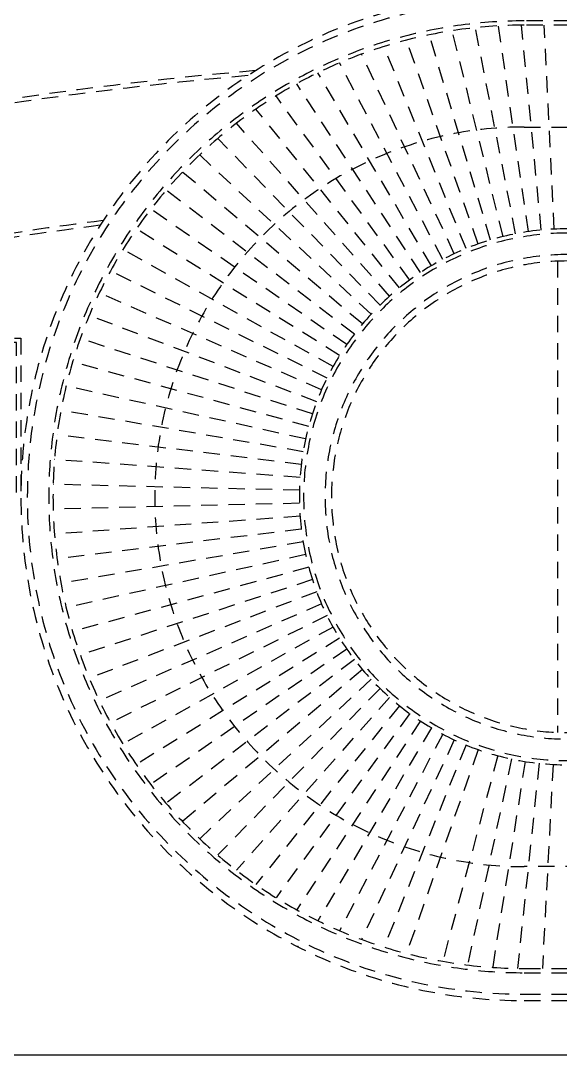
# Model space of a CAD drawing. Header units: millimetres. Extents: x 81033 to 452328, y -17390 to 42241.
# Drawn here: x 386648 to 387141, y -13312 to -12358 of the extents above; entities that cross this region are included whole.
import ezdxf

# ---------------------------------------------------------------- set-up
doc = ezdxf.new("R2010")
doc.units = ezdxf.units.MM
doc.header["$LTSCALE"] = 100
doc.header["$MEASUREMENT"] = 0
doc.header["$PDSIZE"] = -10
doc.linetypes.add('-HID', pattern=[2.5, 1.5, -1])
doc.layers.get('0').update_dxf_attribs({"linetype": 'CONTINUOUS'})
doc.layers.add('ELE9', color=9, linetype='CONTINUOUS')

# ---------------------------------------------------------------- blocks, each defined once
blk = doc.blocks.new('weee')
at = {"layer": 'ELE9', "color": 253, "linetype": '-HID', "ltscale": 0.1}
for p, q in [((-5147.06, 48463.25), (-5147.06, 48954.23)), ((-6017.3, 48855.25), (-6017.3, 48463.25)), ((-6013.38, 48855.25), (-6013.38, 48463.25)), ((-5150.98, 48463.25), (-5150.98, 48816.05))]:
    blk.add_line(p, q, dxfattribs=at)
for points in [[(-5069.64, 49315.85), (-5582.18, 49315.85, 0.414214), (-6042.78, 48855.25), (-6042.78, 48463.25, 1), (-5121.58, 48463.25), (-5121.58, 48954.23)], [(-5366.58, 49309.97), (-5582.18, 49309.97, 0.414214), (-6036.9, 48855.25), (-6036.9, 48463.25, 1), (-5127.46, 48463.25), (-5127.46, 48954.23)], [(-5244.08, 48816.05), (-5244.08, 48463.25, -1), (-5920.28, 48463.25), (-5920.28, 48835.65, -0.414214), (-5582.18, 49173.75)], [(-5803.66, 48502.45, 1), (-5360.7, 48502.45), (-5360.7, 48816.05, 1), (-5803.66, 48816.05), (-5803.66, 48502.45)], [(-5797.78, 48502.45, 1), (-5366.58, 48502.45), (-5366.58, 48816.05, 1), (-5797.78, 48816.05), (-5797.78, 48502.45)], [(-5940.41, 47957.56, -0.017012), (-5971.88, 48217.72, -0.017012)], [(-5936.57, 47958.36, -0.016514), (-5967.33, 48210.63, -0.016514)], [(-5586.1, 47998.73), (-5723.3, 47998.73), (-5723.3, 47892.89), (-5801.79, 47892.89), (-5815.06, 47943.34, -0.009125), (-5834.75, 48078.07, -0.009125)], [(-5830.44, 48075.28, 0.008891), (-5811.22, 47944.16), (-5798.76, 47896.81), (-5727.22, 47896.81), (-5727.22, 48002.65), (-5586.1, 48002.65)]]:
    blk.add_lwpolyline(points, format="xyb", dxfattribs=at)
at = {"layer": 'ELE9', "color": 253, "ltscale": 0.1}
blk.add_lwpolyline([(-1874.84, 47236.78), (-5072.09, 47236.78), (-5072.09, 48996.37)], dxfattribs=at)
at = {"layer": 'ELE9', "color": 253, "linetype": '-HID', "ltscale": 0.1}
for points in [[(-5797.78, 48493.63), (-5366.76, 48493.63)], [(-5826.9, 48490.62), (-6013.38, 48481.6)], [(-5337.52, 48489.63), (-5150.98, 48479.85)], [(-5826.04, 48478.81), (-6013.38, 48460.64)], [(-5338.53, 48476.84), (-5151.03, 48457.14)], [(-5824.61, 48467.05), (-6012.73, 48439.58)], [(-5340.2, 48464.13), (-5151.96, 48434.31)], [(-5822.62, 48455.38), (-6011.05, 48418.49)], [(-5820.06, 48443.82), (-6008.33, 48397.42)], [(-5342.54, 48451.51), (-5154.11, 48411.46)], [(-5345.53, 48439.04), (-5157.49, 48388.66)], [(-5816.95, 48432.4), (-6008.32, 48375.29)], [(-5813.3, 48421.14), (-5999.71, 48355.54)], [(-5351.07, 48421.14), (-5164.65, 48355.54)], [(-5809.1, 48410.06), (-5993.82, 48334.85)], [(-5355.27, 48410.06), (-5170.54, 48334.85)], [(-5804.37, 48399.21), (-5986.88, 48314.4)], [(-5360, 48399.21), (-5177.49, 48314.4)], [(-5799.12, 48388.6), (-5978.88, 48294.25)], [(-5365.25, 48388.6), (-5185.48, 48294.25)], [(-5793.37, 48378.25), (-5969.85, 48274.45)], [(-5371, 48378.25), (-5194.52, 48274.45)], [(-5787.12, 48368.19), (-5959.79, 48255.06)], [(-5377.25, 48368.19), (-5204.57, 48255.06)], [(-5780.39, 48358.45), (-5948.73, 48236.14)], [(-5383.97, 48358.45), (-5215.64, 48236.14)], [(-5773.2, 48349.04), (-5936.67, 48217.75)], [(-5391.16, 48349.04), (-5227.7, 48217.75)], [(-5765.57, 48339.99), (-5923.65, 48199.94)], [(-5398.8, 48339.99), (-5240.72, 48199.94)], [(-5757.51, 48331.32), (-5909.69, 48182.77)], [(-5406.86, 48331.32), (-5254.68, 48182.77)], [(-5749.03, 48323.05), (-5894.82, 48166.28)], [(-5415.33, 48323.05), (-5269.54, 48166.28)], [(-5740.17, 48315.2), (-5879.08, 48150.55)], [(-5424.2, 48315.2), (-5285.29, 48150.55)], [(-5730.94, 48307.78), (-5862.5, 48135.6)], [(-5721.36, 48300.82), (-5845.13, 48121.51)], [(-5443.01, 48300.82), (-5319.23, 48121.51)], [(-5433.43, 48307.78), (-5301.86, 48135.6)], [(-5711.46, 48294.33), (-5827.01, 48108.3)], [(-5452.91, 48294.33), (-5337.36, 48108.3)], [(-5701.25, 48288.33), (-5808.18, 48096.02)], [(-5690.77, 48282.83), (-5788.71, 48084.73)], [(-5473.6, 48282.83), (-5375.66, 48084.73)], [(-5463.12, 48288.33), (-5356.18, 48096.02)], [(-5680.03, 48277.84), (-5768.63, 48074.44)], [(-5669.06, 48273.37), (-5748.01, 48065.21)], [(-5495.31, 48273.37), (-5416.36, 48065.21)], [(-5484.34, 48277.84), (-5395.74, 48074.44)], [(-5657.89, 48269.44), (-5726.9, 48057.06)], [(-5646.55, 48266.06), (-5705.37, 48050.02)], [(-5635.05, 48263.22), (-5683.47, 48044.12)], [(-5529.32, 48263.22), (-5480.9, 48044.12)], [(-5517.82, 48266.06), (-5459, 48050.02)], [(-5506.47, 48269.44), (-5437.47, 48057.06)], [(-5623.43, 48260.95), (-5661.28, 48039.37)], [(-5611.72, 48259.24), (-5638.85, 48035.79)], [(-5599.93, 48258.1), (-5616.25, 48033.4)], [(-5588.1, 48257.52), (-5593.55, 48032.2)], [(-5576.26, 48257.52), (-5570.82, 48032.2)], [(-5564.44, 48258.1), (-5548.12, 48033.4)], [(-5552.65, 48259.24), (-5525.52, 48035.79)], [(-5540.94, 48260.95), (-5503.09, 48039.37)]]:
    blk.add_lwpolyline(points, dxfattribs=at)
for centre, radius, start, end in [((-5582.18, 48502.45), 245, 180, 0), ((-5582.18, 48502.45), 241.08, 180, 0), ((-5582.18, 48463.25), 435.12, 179.99998, 359.99999), ((-5582.18, 48463.25), 431.2, 179.99998, 359.99999)]:
    blk.add_arc(centre, radius, start, end, dxfattribs=at)
blk.add_point((-5170.87, 48255.94), dxfattribs=at)

msp = doc.modelspace()

# ---------------------------------------------------------------- block references
at = {"rotation": 270}
msp.add_blockref('weee', (338644.93, -18375), dxfattribs=at)

doc.saveas('drawing.dxf')
